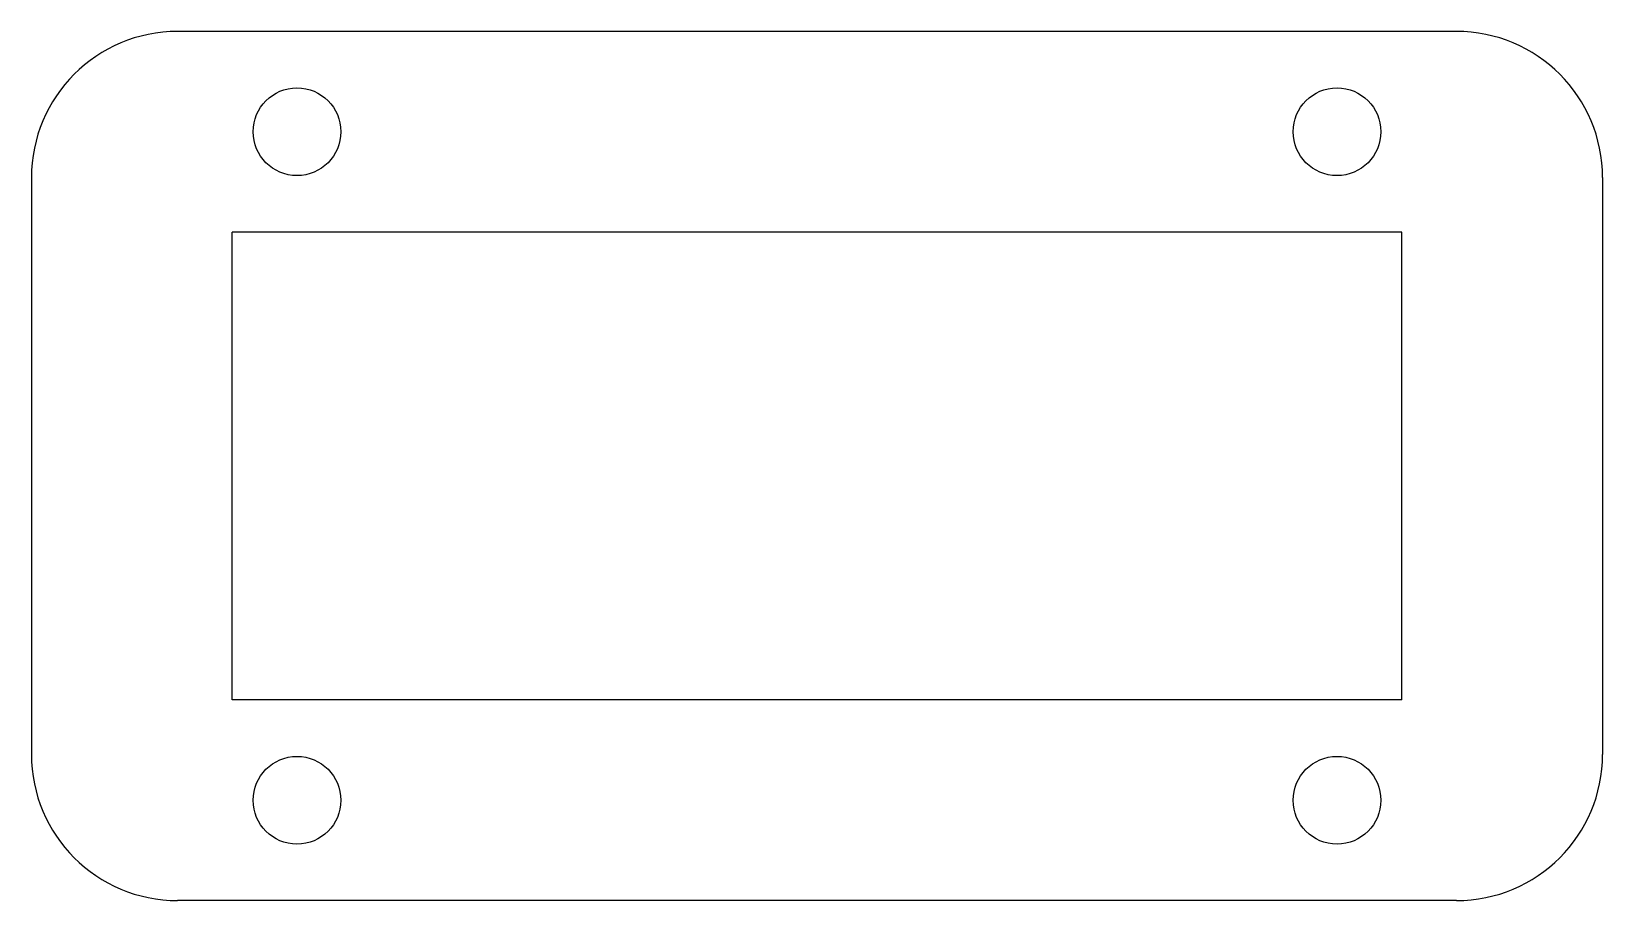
# Model space of a CAD drawing. Extents: x -26.9 to 26.9, y -14.9 to 14.9.
import ezdxf

# ---------------------------------------------------------------- set-up
doc = ezdxf.new("R2010")
doc.units = 0
doc.layers.add('MODELSKETCH_VISIBLE', color=7, linetype='CONTINUOUS')

msp = doc.modelspace()

# ---------------------------------------------------------------- linework, layer by layer
at = {"layer": 'MODELSKETCH_VISIBLE'}
for p, q in [((21.86, 14.86), (-21.86, 14.86)), ((-26.86, 9.86), (-26.86, -9.86)), ((26.86, 9.86), (26.86, -9.86)), ((-20, -8), (-20, 8)), ((20, 8), (-20, 8)), ((20, -8), (20, 8)), ((20, -8), (-20, -8)), ((21.86, -14.86), (-21.86, -14.86))]:
    msp.add_line(p, q, dxfattribs=at)
for centre in [(-17.78, 11.43), (17.78, 11.43), (-17.78, -11.43), (17.78, -11.43)]:
    msp.add_circle(centre, 1.5, dxfattribs=at)
for centre, start, end in [((-21.86, 9.86), 90, 180), ((21.86, 9.86), 0, 90), ((-21.86, -9.86), 180, 270), ((21.86, -9.86), 270, 0)]:
    msp.add_arc(centre, 5, start, end, dxfattribs=at)

doc.saveas('drawing.dxf')
